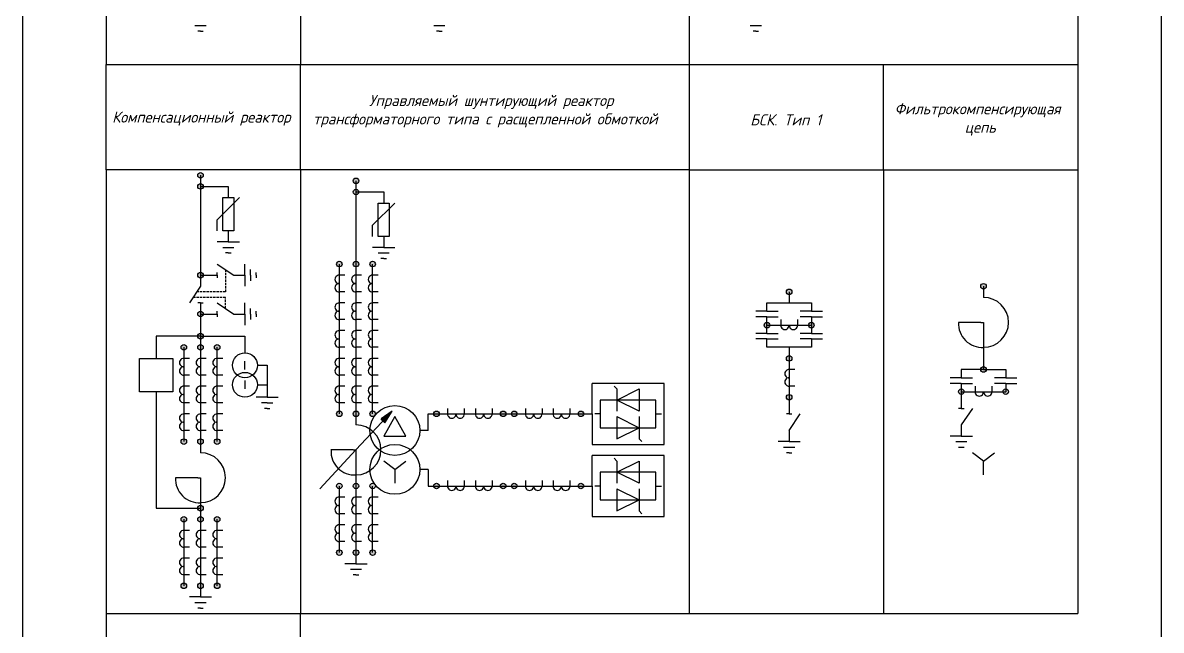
# Model space of a CAD drawing. Header units: millimetres. Extents: x -90775 to -89750, y 129750 to 133375.
# Drawn here: x -90775 to -89750, y 130320 to 130868 of the extents above; entities that cross this region are included whole.
import ezdxf

# ---------------------------------------------------------------- set-up
doc = ezdxf.new("R2010")
doc.units = ezdxf.units.MM
doc.linetypes.add('JIS_02_2.0', pattern=[3, 2, -1])
doc.layers.add('вспомогательные линии', color=11, linetype='Continuous', lineweight=30, transparency=0.5)
for name, color, linetype, lineweight in [('основные линии', 250, 'Continuous', 80), ('рамка-основные линии', 50, 'Continuous', 80), ('рамка-тонкие линии', 160, 'Continuous', 30), ('штриховые линии', 250, 'JIS_02_2.0', 30)]:
    doc.layers.add(name, color=color, linetype=linetype, lineweight=lineweight)
doc.styles.add('стиль 5 ГОСТ', font='GOST type B.ttf', dxfattribs={"oblique": 15, "height": 5})

msp = doc.modelspace()

# ---------------------------------------------------------------- hatches: boundary and pattern name
at = {"layer": 'основные линии', "lineweight": 30}
h = msp.add_hatch(color=256, dxfattribs=at)
h.dxf.hatch_style = 1
h.paths.add_polyline_path([(-90617.5, 130730, 1), (-90612.5, 130730, 1)])
h.paths.add_polyline_path([(-90615, 130722.5), (-90615, 130720), (-90612.5, 130720, 0.414214)])
h.paths.add_polyline_path([(-90612.5, 130720), (-90615, 130720), (-90615, 130717.5, 0.414214)])
h.paths.add_polyline_path([(-90615, 130720), (-90615, 130722.5, 0.414214), (-90617.5, 130720, 0.414214), (-90615, 130717.5)])
h = msp.add_hatch(color=256, dxfattribs=at)
h.dxf.hatch_style = 1
h.paths.add_polyline_path([(-90477.5, 130725, 1), (-90472.5, 130725, 1)])
h.paths.add_polyline_path([(-90475, 130717.5), (-90475, 130715), (-90472.5, 130715, 0.414214)])
h.paths.add_polyline_path([(-90472.5, 130715), (-90475, 130715), (-90475, 130712.5, 0.414214)])
h.paths.add_polyline_path([(-90475, 130715), (-90475, 130717.5, 0.414214), (-90477.5, 130715, 0.414214), (-90475, 130712.5)])
h = msp.add_hatch(color=256, dxfattribs=at)
h.dxf.hatch_style = 1
h.paths.add_polyline_path([(-90487.5, 130650, 1), (-90492.5, 130650, 1)])
h.paths.add_polyline_path([(-90477.5, 130650, 1), (-90472.5, 130650, 1)])
h.paths.add_polyline_path([(-90462.5, 130650, 1), (-90457.5, 130650, 1)])
h = msp.add_hatch(color=256, dxfattribs=at)
h.dxf.hatch_style = 1
h.paths.add_polyline_path([(-90615, 130642.5, 0.414214), (-90617.5, 130640, 0.414214), (-90615, 130637.5), (-90615, 130640)])
h.paths.add_polyline_path([(-90615, 130642.5), (-90615, 130640), (-90612.5, 130640, 0.414214)])
h.paths.add_polyline_path([(-90612.5, 130640), (-90615, 130640), (-90615, 130637.5, 0.414214)])
h.paths.add_polyline_path([(-90615, 130607.5, 0.414214), (-90617.5, 130605, 0.414214), (-90615, 130602.5), (-90615, 130605)])
h.paths.add_polyline_path([(-90615, 130607.5), (-90615, 130605), (-90612.5, 130605, 0.414214)])
h.paths.add_polyline_path([(-90612.5, 130605), (-90615, 130605), (-90615, 130602.5, 0.414214)])
h.paths.add_polyline_path([(-90615, 130587.5, 0.414214), (-90617.5, 130585), (-90615, 130585)])
h.paths.add_polyline_path([(-90615, 130587.5), (-90615, 130585), (-90612.5, 130585, 0.414214)])
h.paths.add_polyline_path([(-90612.5, 130585), (-90615, 130585), (-90615, 130582.5, 0.414214)])
h.paths.add_polyline_path([(-90615, 130585), (-90617.5, 130585, 0.414214), (-90615, 130582.5)])
h.paths.add_polyline_path([(-90612.5, 130430, 0.414214), (-90615, 130432.5), (-90615, 130427.5, 0.414214)])
h.paths.add_polyline_path([(-90615, 130432.5, 0.414214), (-90617.5, 130430), (-90615, 130430)])
h.paths.add_polyline_path([(-90615, 130430), (-90617.5, 130430, 0.414214), (-90615, 130427.5)])
h = msp.add_hatch(color=256, dxfattribs=at)
h.dxf.hatch_style = 1
h.paths.add_polyline_path([(-90087.5, 130625, 1), (-90082.5, 130625, 1)])
h.paths.add_polyline_path([(-90065, 130595), (-90067.5, 130595, 0.414214), (-90065, 130592.5)])
h.paths.add_polyline_path([(-90065, 130597.5, 0.414214), (-90067.5, 130595), (-90065, 130595)])
h.paths.add_polyline_path([(-90062.5, 130595, 0.414214), (-90065, 130597.5), (-90065, 130595), (-90065, 130592.5, 0.414214)])
h.paths.add_polyline_path([(-90102.5, 130595), (-90105, 130595), (-90105, 130592.5, 0.414214)])
h.paths.add_polyline_path([(-90105, 130597.5), (-90105, 130595), (-90102.5, 130595, 0.414214)])
h.paths.add_polyline_path([(-90105, 130597.5, 0.414214), (-90107.5, 130595, 0.414214), (-90105, 130592.5), (-90105, 130595)])
h.paths.add_polyline_path([(-90085, 130567.5, 0.414214), (-90087.5, 130565, 0.414214), (-90085, 130562.5), (-90085, 130565)])
h.paths.add_polyline_path([(-90082.5, 130565, 0.414214), (-90085, 130567.5), (-90085, 130565), (-90085, 130562.5, 0.414214)])
h.paths.add_polyline_path([(-90082.5, 130530, 0.414214), (-90085, 130532.5), (-90085, 130527.5, 0.414214)])
h.paths.add_polyline_path([(-90085, 130532.5, 0.414214), (-90087.5, 130530, 0.414214), (-90085, 130527.5)])
h = msp.add_hatch(color=256, dxfattribs=at)
h.dxf.hatch_style = 1
h.paths.add_polyline_path([(-89912.5, 130630, 1), (-89907.5, 130630, 1)])
h.paths.add_polyline_path([(-89910, 130557.5, 0.414214), (-89912.5, 130555), (-89910, 130555)])
h.paths.add_polyline_path([(-89907.5, 130555), (-89910, 130555), (-89912.5, 130555, 1)])
h.paths.add_polyline_path([(-89910, 130557.5), (-89910, 130555), (-89907.5, 130555, 0.414214)])
h.paths.add_polyline_path([(-89890, 130537.5, 0.414214), (-89892.5, 130535), (-89890, 130535)], flags=17)
h.paths.add_polyline_path([(-89887.5, 130535, 0.414214), (-89890, 130537.5), (-89890, 130535), (-89892.5, 130535, 1)])
h.paths.add_polyline_path([(-89930, 130535), (-89930, 130537.5, 0.414214), (-89932.5, 130535, 0.414214), (-89930, 130532.5)])
h.paths.add_polyline_path([(-89927.5, 130535), (-89930, 130535), (-89930, 130532.5, 0.414214)])
h.paths.add_polyline_path([(-89930, 130537.5), (-89930, 130535), (-89927.5, 130535, 0.414214)])
h = msp.add_hatch(color=256, dxfattribs=at)
h.dxf.hatch_style = 1
h.paths.add_polyline_path([(-90627.5, 130575, 1), (-90632.5, 130575, 1)])
h.paths.add_polyline_path([(-90617.5, 130575, 1), (-90612.5, 130575, 1)])
h.paths.add_polyline_path([(-90602.5, 130575, 1), (-90597.5, 130575, 1)])
h = msp.add_hatch(color=256, dxfattribs=at)
h.dxf.hatch_style = 1
h.paths.add_polyline_path([(-90487.5, 130515, 1), (-90492.5, 130515, 1)])
h.paths.add_polyline_path([(-90477.5, 130515, 1), (-90472.5, 130515, 1)])
h.paths.add_polyline_path([(-90462.5, 130515, 1), (-90457.5, 130515, 1)])
h = msp.add_hatch(color=256, dxfattribs=at)
h.dxf.hatch_style = 1
h.paths.add_polyline_path([(-90442.5, 130517.5), (-90452.4, 130510.5), (-90450.7, 130508.7)])
h.paths.add_polyline_path([(-90442.5, 130517.5), (-90450.7, 130508.7), (-90448.9, 130506.9)])
h = msp.add_hatch(color=256, dxfattribs=at)
h.dxf.hatch_style = 1
h.paths.add_polyline_path([(-90400, 130515), (-90402.5, 130515), (-90405, 130515, 1)])
h.paths.add_polyline_path([(-90405, 130515), (-90402.5, 130515), (-90400, 130515, 1)])
h.paths.add_polyline_path([(-90340, 130515), (-90345, 130515, 1)])
h.paths.add_polyline_path([(-90345, 130515), (-90340, 130515, 1)])
h.paths.add_polyline_path([(-90335, 130515), (-90330, 130515, 1)])
h.paths.add_polyline_path([(-90330, 130515), (-90335, 130515, 1)])
h.paths.add_polyline_path([(-90270, 130515), (-90272.5, 130515), (-90275, 130515, 1)])
h.paths.add_polyline_path([(-90275, 130515), (-90272.5, 130515), (-90270, 130515, 1)])
h.paths.add_polyline_path([(-90275, 130450), (-90272.5, 130450), (-90270, 130450, 1)])
h.paths.add_polyline_path([(-90270, 130450), (-90272.5, 130450), (-90275, 130450, 1)])
h.paths.add_polyline_path([(-90330, 130450), (-90335, 130450, 1)])
h.paths.add_polyline_path([(-90335, 130450), (-90330, 130450, 1)])
h.paths.add_polyline_path([(-90345, 130450), (-90340, 130450, 1)])
h.paths.add_polyline_path([(-90340, 130450), (-90345, 130450, 1)])
h.paths.add_polyline_path([(-90400, 130450), (-90402.5, 130450), (-90405, 130450, 1)])
h.paths.add_polyline_path([(-90405, 130450), (-90402.5, 130450), (-90400, 130450, 1)])
h = msp.add_hatch(color=256, dxfattribs=at)
h.dxf.hatch_style = 1
h.paths.add_polyline_path([(-90627.5, 130490, 1), (-90632.5, 130490, 1)])
h.paths.add_polyline_path([(-90617.5, 130490, 1), (-90612.5, 130490, 1)])
h.paths.add_polyline_path([(-90602.5, 130490, 1), (-90597.5, 130490, 1)])
h = msp.add_hatch(color=256, dxfattribs=at)
h.dxf.hatch_style = 1
h.paths.add_polyline_path([(-90487.5, 130450, 1), (-90492.5, 130450, 1)])
h.paths.add_polyline_path([(-90477.5, 130450, 1), (-90472.5, 130450, 1)])
h.paths.add_polyline_path([(-90462.5, 130450, 1), (-90457.5, 130450, 1)])
h = msp.add_hatch(color=256, dxfattribs=at)
h.dxf.hatch_style = 1
h.paths.add_polyline_path([(-90627.5, 130420, 1), (-90632.5, 130420, 1)])
h.paths.add_polyline_path([(-90617.5, 130420, 1), (-90612.5, 130420, 1)])
h.paths.add_polyline_path([(-90602.5, 130420, 1), (-90597.5, 130420, 1)])
h = msp.add_hatch(color=256, dxfattribs=at)
h.dxf.hatch_style = 1
h.paths.add_polyline_path([(-90487.5, 130390, 1), (-90492.5, 130390, 1)])
h.paths.add_polyline_path([(-90477.5, 130390, 1), (-90472.5, 130390, 1)])
h.paths.add_polyline_path([(-90462.5, 130390, 1), (-90457.5, 130390, 1)])
h = msp.add_hatch(color=256, dxfattribs=at)
h.dxf.hatch_style = 1
h.paths.add_polyline_path([(-90627.5, 130360, 1), (-90632.5, 130360, 1)])
h.paths.add_polyline_path([(-90617.5, 130360, 1), (-90612.5, 130360, 1)])
h.paths.add_polyline_path([(-90602.5, 130360, 1), (-90597.5, 130360, 1)])

# ---------------------------------------------------------------- linework, layer by layer
at = {"layer": 'вспомогательные линии', "lineweight": 30}
for q in [(-90452.4, 130510.5), (-90448.9, 130506.9)]:
    msp.add_line((-90450.7, 130508.7), q, dxfattribs=at)
at = {"layer": 'основные линии', "lineweight": 30}
for p, q in [((-90620, 130865), (-90610, 130865)), ((-90405, 130865), (-90395, 130865)), ((-90120, 130865), (-90110, 130865)), ((-90615, 130860), (-90617.5, 130860)), ((-90615, 130860), (-90612.5, 130860)), ((-90400, 130860), (-90402.5, 130860)), ((-90400, 130860), (-90397.5, 130860)), ((-90115, 130860), (-90117.5, 130860)), ((-90115, 130860), (-90112.5, 130860)), ((-90615, 130730), (-90615, 130720)), ((-90615, 130720), (-90590, 130720)), ((-90615, 130720), (-90615, 130640)), ((-90590, 130720), (-90590, 130710)), ((-90475, 130725), (-90475, 130715)), ((-90600, 130690), (-90580, 130710)), ((-90595, 130680), (-90595, 130710)), ((-90595, 130710), (-90590, 130710)), ((-90590, 130710), (-90585, 130710)), ((-90585, 130710), (-90585, 130680)), ((-90475, 130715), (-90450, 130715)), ((-90475, 130715), (-90475, 130650)), ((-90450, 130715), (-90450, 130705)), ((-90460, 130685), (-90440, 130705)), ((-90455, 130675), (-90455, 130705)), ((-90455, 130705), (-90450, 130705)), ((-90450, 130705), (-90445, 130705)), ((-90445, 130705), (-90445, 130675)), ((-90600, 130680), (-90600, 130690)), ((-90590, 130680), (-90595, 130680)), ((-90585, 130680), (-90590, 130680)), ((-90590, 130680), (-90590, 130670)), ((-90460, 130675), (-90460, 130685)), ((-90590, 130670), (-90600, 130670)), ((-90590, 130670), (-90580, 130670)), ((-90450, 130675), (-90455, 130675)), ((-90445, 130675), (-90450, 130675)), ((-90450, 130675), (-90450, 130665)), ((-90595, 130665), (-90585, 130665)), ((-90590, 130660), (-90592.5, 130660)), ((-90590, 130660), (-90587.5, 130660)), ((-90450, 130665), (-90460, 130665)), ((-90455, 130660), (-90445, 130660)), ((-90450, 130665), (-90440, 130665)), ((-90600, 130650), (-90585, 130640)), ((-90575, 130640), (-90575, 130650)), ((-90490, 130650), (-90490, 130515)), ((-90475, 130650), (-90475, 130515)), ((-90460, 130515), (-90460, 130650)), ((-90450, 130655), (-90452.5, 130655)), ((-90450, 130655), (-90447.5, 130655)), ((-90615, 130640), (-90615, 130630)), ((-90615, 130640), (-90600, 130640)), ((-90600, 130640), (-90600, 130642.5)), ((-90600, 130640), (-90600, 130637.5)), ((-90585, 130640), (-90575, 130640)), ((-90575, 130640), (-90575, 130630)), ((-90570, 130640), (-90570, 130645)), ((-90570, 130640), (-90570, 130635)), ((-90565, 130640), (-90565, 130642.5)), ((-90565, 130640), (-90565, 130637.5)), ((-90490, 130645), (-90490, 130637.5)), ((-90485, 130640), (-90490, 130640)), ((-90470, 130640), (-90475, 130640)), ((-90455, 130640), (-90460, 130640)), ((-90615, 130630), (-90625, 130615)), ((-89910, 130630), (-89910, 130620)), ((-90485, 130625), (-90490, 130625)), ((-90470, 130625), (-90475, 130625)), ((-90455, 130625), (-90460, 130625)), ((-90085, 130625), (-90085, 130615)), ((-90615, 130615), (-90617.5, 130615)), ((-90615, 130615), (-90612.5, 130615)), ((-90615, 130615), (-90615, 130605)), ((-90600, 130615), (-90585, 130605)), ((-90600, 130605), (-90600, 130607.5)), ((-90575, 130605), (-90575, 130615)), ((-90570, 130605), (-90570, 130610)), ((-90565, 130605), (-90565, 130607.5)), ((-90485, 130615), (-90490, 130615)), ((-90470, 130615), (-90475, 130615)), ((-90455, 130615), (-90460, 130615)), ((-90105, 130607.5), (-90115, 130607.5)), ((-90105, 130607.5), (-90105, 130615)), ((-90105, 130615), (-90085, 130615)), ((-90105, 130607.5), (-90095, 130607.5)), ((-90085, 130615), (-90065, 130615)), ((-90065, 130607.5), (-90075, 130607.5)), ((-90065, 130615), (-90065, 130607.5)), ((-90065, 130607.5), (-90055, 130607.5)), ((-90615, 130605), (-90615, 130585)), ((-90615, 130605), (-90600, 130605)), ((-90600, 130605), (-90600, 130602.5)), ((-90585, 130605), (-90575, 130605)), ((-90575, 130605), (-90575, 130595)), ((-90570, 130605), (-90570, 130600)), ((-90565, 130605), (-90565, 130602.5)), ((-90485, 130600), (-90490, 130600)), ((-90470, 130600), (-90475, 130600)), ((-90455, 130600), (-90460, 130600)), ((-90105, 130602.5), (-90115, 130602.5)), ((-90105, 130595), (-90105, 130602.5)), ((-90105, 130602.5), (-90095, 130602.5)), ((-90092.5, 130600), (-90092.5, 130595)), ((-90077.5, 130600), (-90077.5, 130595)), ((-90065, 130602.5), (-90075, 130602.5)), ((-90065, 130602.5), (-90055, 130602.5)), ((-90065, 130602.5), (-90065, 130595)), ((-89912.5, 130597.5), (-89932.5, 130597.5)), ((-89912.5, 130597.5), (-89910, 130597.5)), ((-89910, 130597.5), (-89910, 130575)), ((-90615, 130585), (-90655, 130585)), ((-90655, 130585), (-90655, 130565)), ((-90615, 130585), (-90575, 130585)), ((-90615, 130585), (-90615, 130575)), ((-90575, 130585), (-90575, 130570)), ((-90485, 130590), (-90490, 130590)), ((-90470, 130590), (-90475, 130590)), ((-90455, 130590), (-90460, 130590)), ((-90105, 130587.5), (-90115, 130587.5)), ((-90105, 130587.5), (-90105, 130595)), ((-90105, 130595), (-90065, 130595)), ((-90105, 130587.5), (-90095, 130587.5)), ((-90065, 130587.5), (-90075, 130587.5)), ((-90065, 130595), (-90065, 130587.5)), ((-90065, 130587.5), (-90055, 130587.5)), ((-90630, 130575), (-90630, 130490)), ((-90615, 130575), (-90615, 130490)), ((-90600, 130490), (-90600, 130575)), ((-90485, 130575), (-90490, 130575)), ((-90470, 130575), (-90475, 130575)), ((-90455, 130575), (-90460, 130575)), ((-90105, 130582.5), (-90115, 130582.5)), ((-90105, 130575), (-90105, 130582.5)), ((-90105, 130582.5), (-90095, 130582.5)), ((-90085, 130575), (-90105, 130575)), ((-90065, 130575), (-90085, 130575)), ((-90085, 130575), (-90085, 130565)), ((-90065, 130582.5), (-90075, 130582.5)), ((-90065, 130582.5), (-90055, 130582.5)), ((-90065, 130582.5), (-90065, 130575)), ((-89910, 130575), (-89910, 130555)), ((-90670, 130535), (-90670, 130565)), ((-90670, 130565), (-90655, 130565)), ((-90655, 130565), (-90640, 130565)), ((-90640, 130565), (-90640, 130535)), ((-90630, 130570), (-90630, 130562.5)), ((-90625, 130565), (-90630, 130565)), ((-90610, 130565), (-90615, 130565)), ((-90595, 130565), (-90600, 130565)), ((-90485, 130565), (-90490, 130565)), ((-90470, 130565), (-90475, 130565)), ((-90455, 130565), (-90460, 130565)), ((-90085, 130565), (-90085, 130515)), ((-90575, 130555), (-90575, 130562.5)), ((-90563.8, 130558.8), (-90555, 130558.8)), ((-90555, 130558.8), (-90555, 130530)), ((-90080, 130555), (-90085, 130555)), ((-89910, 130555), (-89930, 130555)), ((-89930, 130555), (-89930, 130547.5)), ((-89910, 130555), (-89890, 130555)), ((-89890, 130555), (-89890, 130547.5)), ((-90625, 130550), (-90630, 130550)), ((-90610, 130550), (-90615, 130550)), ((-90595, 130550), (-90600, 130550)), ((-90575, 130545), (-90575, 130537.5)), ((-90485, 130550), (-90490, 130550)), ((-90470, 130550), (-90475, 130550)), ((-90455, 130550), (-90460, 130550)), ((-89930, 130547.5), (-89940, 130547.5)), ((-89930, 130547.5), (-89920, 130547.5)), ((-89890, 130547.5), (-89900, 130547.5)), ((-89890, 130547.5), (-89880, 130547.5)), ((-90655, 130535), (-90670, 130535)), ((-90640, 130535), (-90655, 130535)), ((-90655, 130535), (-90655, 130430)), ((-90625, 130540), (-90630, 130540)), ((-90610, 130540), (-90615, 130540)), ((-90595, 130540), (-90600, 130540)), ((-90563.8, 130541.2), (-90555, 130541.2)), ((-90485, 130540), (-90490, 130540)), ((-90470, 130540), (-90475, 130540)), ((-90455, 130540), (-90460, 130540)), ((-90262.5, 130515), (-90262.5, 130542.5)), ((-90197.5, 130542.5), (-90262.5, 130542.5)), ((-90240, 130537.5), (-90242.5, 130540)), ((-90240, 130537.5), (-90240, 130517.5)), ((-90240, 130527.5), (-90220, 130537.5)), ((-90220, 130537.5), (-90220, 130517.5)), ((-90197.5, 130487.5), (-90197.5, 130542.5)), ((-90080, 130540), (-90085, 130540)), ((-89930, 130542.5), (-89940, 130542.5)), ((-89930, 130542.5), (-89920, 130542.5)), ((-89930, 130542.5), (-89930, 130535)), ((-89930, 130535), (-89890, 130535)), ((-89930, 130535), (-89930, 130520)), ((-89917.5, 130540), (-89917.5, 130535)), ((-89902.5, 130540), (-89902.5, 130535)), ((-89890, 130542.5), (-89900, 130542.5)), ((-89890, 130542.5), (-89880, 130542.5)), ((-89890, 130542.5), (-89890, 130535)), ((-90625, 130525), (-90630, 130525)), ((-90610, 130525), (-90615, 130525)), ((-90595, 130525), (-90600, 130525)), ((-90555, 130530), (-90565, 130530)), ((-90555, 130525), (-90560, 130525)), ((-90555, 130530), (-90545, 130530)), ((-90555, 130525), (-90550, 130525)), ((-90485, 130525), (-90490, 130525)), ((-90470, 130525), (-90475, 130525)), ((-90455, 130525), (-90460, 130525)), ((-90255, 130527.5), (-90255, 130515)), ((-90205, 130527.5), (-90255, 130527.5)), ((-90220, 130517.5), (-90240, 130527.5)), ((-90205, 130502.5), (-90205, 130527.5)), ((-90625, 130515), (-90630, 130515)), ((-90610, 130515), (-90615, 130515)), ((-90595, 130515), (-90600, 130515)), ((-90555, 130520), (-90557.5, 130520)), ((-90555, 130520), (-90552.5, 130520)), ((-90475, 130482.5), (-90442.5, 130517.5)), ((-90475, 130515), (-90475, 130505)), ((-90442.5, 130517.5), (-90452.4, 130510.5)), ((-90448.9, 130506.9), (-90442.5, 130517.5)), ((-90410, 130500), (-90410, 130515)), ((-90410, 130515), (-90402.5, 130515)), ((-90402.5, 130515), (-90272.5, 130515)), ((-90392.5, 130520), (-90392.5, 130515)), ((-90377.5, 130520), (-90377.5, 130515)), ((-90367.5, 130520), (-90367.5, 130515)), ((-90352.5, 130520), (-90352.5, 130515)), ((-90322.5, 130520), (-90322.5, 130515)), ((-90307.5, 130520), (-90307.5, 130515)), ((-90297.5, 130520), (-90297.5, 130515)), ((-90282.5, 130520), (-90282.5, 130515)), ((-90272.5, 130515), (-90262.5, 130515)), ((-90262.5, 130515), (-90262.5, 130487.5)), ((-90255, 130515), (-90260, 130515)), ((-90255, 130515), (-90255, 130502.5)), ((-90205, 130515), (-90200, 130515)), ((-90085, 130515), (-90087.5, 130515)), ((-90085, 130515), (-90082.5, 130515)), ((-90085, 130500), (-90075, 130515)), ((-89930, 130520), (-89932.5, 130520)), ((-89930, 130520), (-89927.5, 130520)), ((-89920, 130520), (-89930, 130505)), ((-90452.4, 130510.5), (-90448.9, 130506.9)), ((-90440, 130512.5), (-90450, 130495)), ((-90430, 130495), (-90440, 130512.5)), ((-90240, 130512.5), (-90240, 130492.5)), ((-90240, 130512.5), (-90220, 130502.5)), ((-90220, 130512.5), (-90220, 130492.5)), ((-89930, 130505), (-89930, 130495)), ((-90625, 130500), (-90630, 130500)), ((-90610, 130500), (-90615, 130500)), ((-90595, 130500), (-90600, 130500)), ((-90450, 130495), (-90430, 130495)), ((-90410, 130500), (-90417.5, 130500)), ((-90255, 130502.5), (-90205, 130502.5)), ((-90240, 130492.5), (-90220, 130502.5)), ((-90085, 130500), (-90085, 130490)), ((-89930, 130495), (-89940, 130495)), ((-89930, 130495), (-89920, 130495)), ((-90615, 130490), (-90615, 130480)), ((-90475, 130482.5), (-90507.5, 130447.5)), ((-90477.5, 130482.5), (-90497.5, 130482.5)), ((-90477.5, 130482.5), (-90475, 130482.5)), ((-90475, 130482.5), (-90475, 130460)), ((-90262.5, 130487.5), (-90197.5, 130487.5)), ((-90220, 130492.5), (-90217.5, 130490)), ((-90085, 130490), (-90095, 130490)), ((-90090, 130485), (-90080, 130485)), ((-90085, 130490), (-90075, 130490)), ((-89935, 130490), (-89925, 130490)), ((-89932.5, 130485), (-89927.5, 130485)), ((-90440, 130465), (-90450, 130472.5)), ((-90440, 130465), (-90430, 130472.5)), ((-90262.5, 130450), (-90262.5, 130477.5)), ((-90197.5, 130477.5), (-90262.5, 130477.5)), ((-90240, 130472.5), (-90242.5, 130475)), ((-90240, 130472.5), (-90240, 130452.5)), ((-90240, 130462.5), (-90220, 130472.5)), ((-90220, 130472.5), (-90220, 130452.5)), ((-90197.5, 130422.5), (-90197.5, 130477.5)), ((-90085, 130480), (-90087.5, 130480)), ((-90085, 130480), (-90082.5, 130480)), ((-89910, 130472.5), (-89920, 130480)), ((-89910, 130472.5), (-89900, 130480)), ((-89910, 130460), (-89910, 130472.5)), ((-90440, 130465), (-90440, 130452.5)), ((-90410, 130465), (-90417.5, 130465)), ((-90410, 130465), (-90410, 130450)), ((-90255, 130462.5), (-90255, 130450)), ((-90205, 130462.5), (-90255, 130462.5)), ((-90220, 130452.5), (-90240, 130462.5)), ((-90205, 130437.5), (-90205, 130462.5)), ((-90617.5, 130457.5), (-90637.5, 130457.5)), ((-90617.5, 130457.5), (-90615, 130457.5)), ((-90615, 130457.5), (-90615, 130435)), ((-90475, 130460), (-90475, 130450)), ((-90392.5, 130455), (-90392.5, 130450)), ((-90377.5, 130455), (-90377.5, 130450)), ((-90367.5, 130455), (-90367.5, 130450)), ((-90352.5, 130455), (-90352.5, 130450)), ((-90322.5, 130455), (-90322.5, 130450)), ((-90307.5, 130455), (-90307.5, 130450)), ((-90297.5, 130455), (-90297.5, 130450)), ((-90282.5, 130455), (-90282.5, 130450)), ((-90490, 130450), (-90490, 130390)), ((-90490, 130445), (-90490, 130437.5)), ((-90475, 130450), (-90475, 130390)), ((-90460, 130390), (-90460, 130450)), ((-90410, 130450), (-90402.5, 130450)), ((-90402.5, 130450), (-90272.5, 130450)), ((-90272.5, 130450), (-90262.5, 130450)), ((-90262.5, 130450), (-90262.5, 130422.5)), ((-90255, 130450), (-90260, 130450)), ((-90255, 130450), (-90255, 130437.5)), ((-90240, 130447.5), (-90240, 130427.5)), ((-90240, 130447.5), (-90220, 130437.5)), ((-90220, 130447.5), (-90220, 130427.5)), ((-90205, 130450), (-90200, 130450)), ((-90615, 130435), (-90615, 130420)), ((-90485, 130440), (-90490, 130440)), ((-90470, 130440), (-90475, 130440)), ((-90455, 130440), (-90460, 130440)), ((-90255, 130437.5), (-90205, 130437.5)), ((-90240, 130427.5), (-90220, 130437.5)), ((-90655, 130430), (-90615, 130430)), ((-90615, 130430), (-90615, 130420)), ((-90485, 130425), (-90490, 130425)), ((-90470, 130425), (-90475, 130425)), ((-90455, 130425), (-90460, 130425)), ((-90262.5, 130422.5), (-90197.5, 130422.5)), ((-90220, 130427.5), (-90217.5, 130425)), ((-90630, 130420), (-90630, 130360)), ((-90630, 130415), (-90630, 130407.5)), ((-90615, 130420), (-90615, 130360)), ((-90600, 130360), (-90600, 130420)), ((-90485, 130415), (-90490, 130415)), ((-90470, 130415), (-90475, 130415)), ((-90455, 130415), (-90460, 130415)), ((-90625, 130410), (-90630, 130410)), ((-90610, 130410), (-90615, 130410)), ((-90595, 130410), (-90600, 130410)), ((-90625, 130395), (-90630, 130395)), ((-90610, 130395), (-90615, 130395)), ((-90595, 130395), (-90600, 130395)), ((-90485, 130400), (-90490, 130400)), ((-90470, 130400), (-90475, 130400)), ((-90455, 130400), (-90460, 130400)), ((-90625, 130385), (-90630, 130385)), ((-90610, 130385), (-90615, 130385)), ((-90595, 130385), (-90600, 130385)), ((-90475, 130380), (-90485, 130380)), ((-90475, 130390), (-90475, 130380)), ((-90475, 130380), (-90465, 130380)), ((-90625, 130370), (-90630, 130370)), ((-90610, 130370), (-90615, 130370)), ((-90595, 130370), (-90600, 130370)), ((-90480, 130375), (-90470, 130375)), ((-90475, 130370), (-90477.5, 130370)), ((-90475, 130370), (-90472.5, 130370)), ((-90615, 130360), (-90615, 130350)), ((-90615, 130350), (-90625, 130350)), ((-90615, 130350), (-90605, 130350)), ((-90620, 130345), (-90610, 130345)), ((-90615, 130340), (-90617.5, 130340)), ((-90615, 130340), (-90612.5, 130340))]:
    msp.add_line(p, q, dxfattribs=at)
for centre, radius in [((-90615, 130730), 2.5), ((-90615, 130720), 2.5), ((-90475, 130725), 2.5), ((-90475, 130715), 2.5), ((-90490, 130650), 2.5), ((-90475, 130650), 2.5), ((-90460, 130650), 2.5), ((-90615, 130640), 2.5), ((-90085, 130625), 2.5), ((-89910, 130630), 2.5), ((-90615, 130605), 2.5), ((-90105, 130595), 2.5), ((-90065, 130595), 2.5), ((-90615, 130585), 2.5), ((-90630, 130575), 2.5), ((-90615, 130575), 2.5), ((-90600, 130575), 2.5), ((-90575, 130558.8), 11.2), ((-90085, 130565), 2.5), ((-89910, 130555), 2.5), ((-90575, 130541.2), 11.2), ((-89930, 130535), 2.5), ((-89890, 130535), 2.5), ((-90085, 130530), 2.5), ((-90490, 130515), 2.5), ((-90475, 130515), 2.5), ((-90440, 130500), 22.5), ((-90460, 130515), 2.5), ((-90402.5, 130515), 2.5), ((-90342.5, 130515), 2.5), ((-90332.5, 130515), 2.5), ((-90272.5, 130515), 2.5), ((-90630, 130490), 2.5), ((-90615, 130490), 2.5), ((-90600, 130490), 2.5), ((-90440, 130465), 22.5), ((-90490, 130450), 2.5), ((-90475, 130450), 2.5), ((-90460, 130450), 2.5), ((-90402.5, 130450), 2.5), ((-90342.5, 130450), 2.5), ((-90332.5, 130450), 2.5), ((-90272.5, 130450), 2.5), ((-90615, 130430), 2.5), ((-90630, 130420), 2.5), ((-90615, 130420), 2.5), ((-90600, 130420), 2.5), ((-90490, 130390), 2.5), ((-90475, 130390), 2.5), ((-90460, 130390), 2.5), ((-90630, 130360), 2.5), ((-90615, 130360), 2.5), ((-90600, 130360), 2.5)]:
    msp.add_circle(centre, radius, dxfattribs=at)
for centre, radius, start, end in [((-90490.2, 130636.2), 3.76, 86.6453, 273.3547), ((-90475.2, 130636.2), 3.76, 86.6453, 273.3547), ((-90460.2, 130636.2), 3.76, 86.6453, 273.3547), ((-90490.2, 130628.7), 3.76, 86.6453, 273.3547), ((-90475.2, 130628.7), 3.76, 86.6453, 273.3547), ((-90460.2, 130628.7), 3.76, 86.6453, 273.3547), ((-89910, 130597.5), 22.5, 270, 90), ((-90490.2, 130611.2), 3.76, 86.6453, 273.3547), ((-90490.2, 130603.8), 3.76, 86.6453, 273.3547), ((-90475.2, 130611.2), 3.76, 86.6453, 273.3547), ((-90475.2, 130603.8), 3.76, 86.6453, 273.3547), ((-90460.2, 130611.2), 3.76, 86.6453, 273.3547), ((-90460.2, 130603.8), 3.76, 86.6453, 273.3547), ((-89911.2, 130596.2), 21.3, 176.6335, 273.3665), ((-90490.2, 130586.2), 3.76, 86.6453, 273.3547), ((-90475.2, 130586.2), 3.76, 86.6453, 273.3547), ((-90460.2, 130586.2), 3.76, 86.6453, 273.3547), ((-90088.8, 130594.8), 3.76, 176.6453, 3.3547), ((-90081.2, 130594.8), 3.76, 176.6453, 3.3547), ((-90490.2, 130578.8), 3.76, 86.6453, 273.3547), ((-90475.2, 130578.8), 3.76, 86.6453, 273.3547), ((-90460.2, 130578.8), 3.76, 86.6453, 273.3547), ((-90630.2, 130561.2), 3.76, 86.6453, 273.3547), ((-90615.2, 130561.2), 3.76, 86.6453, 273.3547), ((-90600.2, 130561.2), 3.76, 86.6453, 273.3547), ((-90490.2, 130561.2), 3.76, 86.6453, 273.3547), ((-90475.2, 130561.2), 3.76, 86.6453, 273.3547), ((-90460.2, 130561.2), 3.76, 86.6453, 273.3547), ((-90630.2, 130553.7), 3.76, 86.6453, 273.3547), ((-90615.2, 130553.7), 3.76, 86.6453, 273.3547), ((-90600.2, 130553.7), 3.76, 86.6453, 273.3547), ((-90490.2, 130553.7), 3.76, 86.6453, 273.3547), ((-90475.2, 130553.7), 3.76, 86.6453, 273.3547), ((-90460.2, 130553.7), 3.76, 86.6453, 273.3547), ((-90085.2, 130551.2), 3.76, 86.6453, 273.3547), ((-90085.2, 130543.8), 3.76, 86.6453, 273.3547), ((-90630.2, 130536.2), 3.76, 86.6453, 273.3547), ((-90615.2, 130536.2), 3.76, 86.6453, 273.3547), ((-90600.2, 130536.2), 3.76, 86.6453, 273.3547), ((-90490.2, 130536.2), 3.76, 86.6453, 273.3547), ((-90475.2, 130536.2), 3.76, 86.6453, 273.3547), ((-90460.2, 130536.2), 3.76, 86.6453, 273.3547), ((-89913.8, 130534.8), 3.76, 176.6453, 3.3547), ((-89906.2, 130534.8), 3.76, 176.6453, 3.3547), ((-90630.2, 130528.8), 3.76, 86.6453, 273.3547), ((-90615.2, 130528.8), 3.76, 86.6453, 273.3547), ((-90600.2, 130528.8), 3.76, 86.6453, 273.3547), ((-90490.2, 130528.8), 3.76, 86.6453, 273.3547), ((-90475.2, 130528.8), 3.76, 86.6453, 273.3547), ((-90460.2, 130528.8), 3.76, 86.6453, 273.3547), ((-90630.2, 130511.2), 3.76, 86.6453, 273.3547), ((-90615.2, 130511.2), 3.76, 86.6453, 273.3547), ((-90600.2, 130511.2), 3.76, 86.6453, 273.3547), ((-90388.8, 130514.8), 3.76, 176.6453, 3.3547), ((-90381.2, 130514.8), 3.76, 176.6453, 3.3547), ((-90363.8, 130514.8), 3.76, 176.6453, 3.3547), ((-90356.2, 130514.8), 3.76, 176.6453, 3.3547), ((-90318.8, 130514.8), 3.76, 176.6453, 3.3547), ((-90311.2, 130514.8), 3.76, 176.6453, 3.3547), ((-90293.8, 130514.8), 3.76, 176.6453, 3.3547), ((-90286.2, 130514.8), 3.76, 176.6453, 3.3547), ((-90630.2, 130503.8), 3.76, 86.6453, 273.3547), ((-90615.2, 130503.8), 3.76, 86.6453, 273.3547), ((-90600.2, 130503.8), 3.76, 86.6453, 273.3547), ((-90475, 130482.5), 22.5, 270, 90), ((-90476.2, 130481.2), 21.3, 176.6335, 273.3665), ((-90615, 130457.5), 22.5, 270, 90), ((-90616.2, 130456.2), 21.3, 176.6335, 273.3665), ((-90388.8, 130449.8), 3.76, 176.6453, 3.3547), ((-90381.2, 130449.8), 3.76, 176.6453, 3.3547), ((-90363.8, 130449.8), 3.76, 176.6453, 3.3547), ((-90356.2, 130449.8), 3.76, 176.6453, 3.3547), ((-90318.8, 130449.8), 3.76, 176.6453, 3.3547), ((-90311.2, 130449.8), 3.76, 176.6453, 3.3547), ((-90293.8, 130449.8), 3.76, 176.6453, 3.3547), ((-90286.2, 130449.8), 3.76, 176.6453, 3.3547), ((-90490.2, 130436.2), 3.76, 86.6453, 273.3547), ((-90490.2, 130428.7), 3.76, 86.6453, 273.3547), ((-90475.2, 130436.2), 3.76, 86.6453, 273.3547), ((-90475.2, 130428.7), 3.76, 86.6453, 273.3547), ((-90460.2, 130436.2), 3.76, 86.6453, 273.3547), ((-90460.2, 130428.7), 3.76, 86.6453, 273.3547), ((-90490.2, 130411.2), 3.76, 86.6453, 273.3547), ((-90475.2, 130411.2), 3.76, 86.6453, 273.3547), ((-90460.2, 130411.2), 3.76, 86.6453, 273.3547), ((-90630.2, 130406.2), 3.76, 86.6453, 273.3547), ((-90630.2, 130398.7), 3.76, 86.6453, 273.3547), ((-90615.2, 130406.2), 3.76, 86.6453, 273.3547), ((-90615.2, 130398.7), 3.76, 86.6453, 273.3547), ((-90600.2, 130406.2), 3.76, 86.6453, 273.3547), ((-90600.2, 130398.7), 3.76, 86.6453, 273.3547), ((-90490.2, 130403.8), 3.76, 86.6453, 273.3547), ((-90475.2, 130403.8), 3.76, 86.6453, 273.3547), ((-90460.2, 130403.8), 3.76, 86.6453, 273.3547), ((-90630.2, 130381.2), 3.76, 86.6453, 273.3547), ((-90615.2, 130381.2), 3.76, 86.6453, 273.3547), ((-90600.2, 130381.2), 3.76, 86.6453, 273.3547), ((-90630.2, 130373.8), 3.76, 86.6453, 273.3547), ((-90615.2, 130373.8), 3.76, 86.6453, 273.3547), ((-90600.2, 130373.8), 3.76, 86.6453, 273.3547)]:
    msp.add_arc(centre, radius, start, end, dxfattribs=at)
at = {"layer": 'рамка-основные линии', "lineweight": 30}
for p, q in [((-89750, 131375), (-89750, 129750)), ((-90775, 129750), (-90775, 131365))]:
    msp.add_line(p, q, dxfattribs=at)
at = {"layer": 'рамка-тонкие линии', "lineweight": 30}
for p, q in [((-89825, 131325), (-89825, 130830)), ((-90700, 131230), (-90700, 130830)), ((-90525, 131230), (-90525, 130830)), ((-90175, 131230), (-90175, 130830)), ((-90700, 130830), (-89825, 130830)), ((-90700, 130735), (-90700, 130830)), ((-90525, 130735), (-90525, 130830)), ((-90175, 130830), (-90175, 130735)), ((-90000, 130735), (-90000, 130830)), ((-89825, 130830), (-89825, 130335)), ((-90525, 130735), (-90700, 130735)), ((-90700, 130735), (-90700, 130335)), ((-90175, 130735), (-90525, 130735)), ((-90525, 130735), (-90525, 130335)), ((-90175, 130735), (-90000, 130735)), ((-90175, 130735), (-90175, 130335)), ((-90000, 130735), (-89825, 130735)), ((-90000, 130735), (-90000, 130335)), ((-90700, 130335), (-89825, 130335)), ((-90700, 130335), (-90700, 130240)), ((-90525, 130240), (-90525, 130335))]:
    msp.add_line(p, q, dxfattribs=at)
at = {"layer": 'штриховые линии', "lineweight": 30}
for p, q in [((-90592.5, 130645), (-90592.5, 130625)), ((-90592.5, 130620), (-90622, 130620)), ((-90592.5, 130625), (-90618.5, 130625)), ((-90592.5, 130610), (-90592.5, 130620))]:
    msp.add_line(p, q, dxfattribs=at)

# ---------------------------------------------------------------- texts
at = {"layer": 'основные линии', "lineweight": 30, "char_height": 10, "attachment_point": 1, "style": 'стиль 5 ГОСТ'}
for s, width, insert in [('\\pi61.79509;Управляемый шунтирующий реактор \\P\\pi11.31683;трансформаторного типа с расщепленной обмоткой', 350, (-90525, 130802.5)), ('\\pi9.93277;Фильтрокомпенсирующая \\P\\pi73.08194;цепь', 175, (-90000, 130795)), ('\\pi5.48156;Компенсационный реактор', 175, (-90700, 130787.5)), ('\\pi54.96849;БСК. Тип 1', 175, (-90175, 130785))]:
    msp.add_mtext_dynamic_manual_height_columns(s, width=width, gutter_width=25, heights=[0], dxfattribs=dict(at, insert=insert))

doc.saveas('drawing.dxf')
